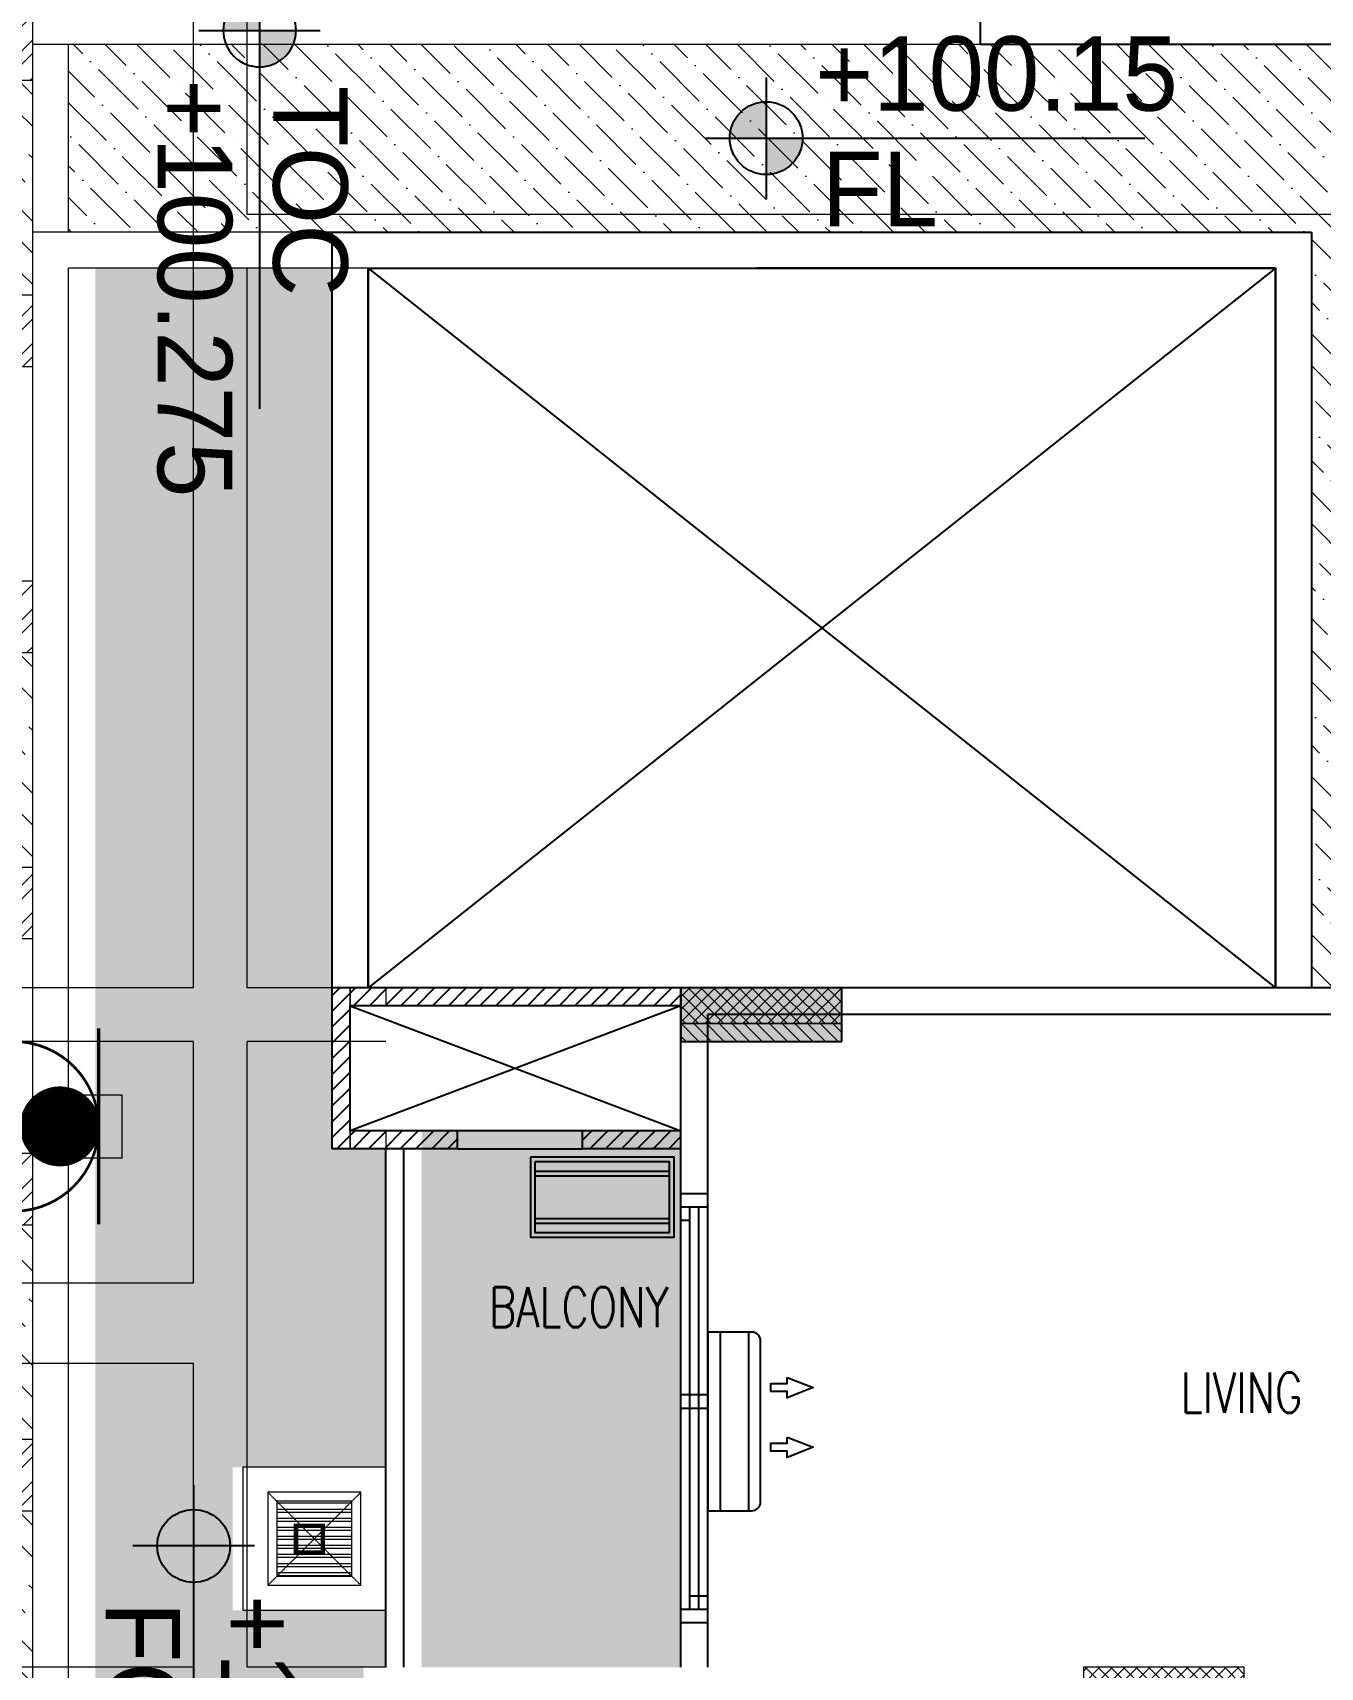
# Model space of a CAD drawing. Header units: millimetres. Extents: x 7964926 to 16080295, y -6277184 to -2986664.
# Drawn here: x 8130211 to 8137411, y -3109510 to -3100369 of the extents above; entities that cross this region are included whole.
import ezdxf

# ---------------------------------------------------------------- set-up
doc = ezdxf.new("R2010")
doc.units = ezdxf.units.MM
doc.header["$LTSCALE"] = 2000
doc.header["$MEASUREMENT"] = 0
for name, pattern in [('( Hidden )', [0.375, 0.25, -0.125]), ('1', [0, 0, 0]), ('AUDIT_D_181231162926-8', [0]), ('DASHED2', [0.375, 0.25, -0.125]), ('HIDDEN', [0.375, 0.25, -0.125])]:
    doc.linetypes.add(name, pattern=pattern)
for name, color, linetype in [('a-AC units', 7, 'Continuous'), ('a-col', 8, 'DASHED2'), ('a-cutout', 8, 'Continuous'), ('a-door', 8, 'Continuous'), ('a-ele 1', 8, 'Continuous'), ('a-hat col', 252, 'Continuous'), ('a-hatch wall', 8, 'Continuous'), ('a-railing', 2, 'Continuous'), ('a-text m', 8, 'Continuous'), ('a-wall', 8, 'Continuous'), ('L-FL', 7, 'Continuous')]:
    doc.layers.add(name, color=color, linetype=linetype)
for name, color, linetype, lineweight in [('L - paving', 9, 'Continuous', 5), ('L-base plan', 250, 'Continuous', 5), ('L-CHAMBERS', 50, 'Continuous', 5), ('L-CORECUT', 4, 'Continuous', 5), ('L-ELE 1', 24, 'Continuous', 20), ('L-ELE 2', 30, 'Continuous', 15), ('L-ELE 4', 27, 'Continuous', 9), ('L-HATCH-1', 9, 'Continuous', 5), ('L-LIGHT FIXTURE', 6, 'AUDIT_D_181231162926-8', 18), ('L-Lighting', 6, 'Continuous', 35), ('L-Paver 400x400', 250, '1', 13), ('L-SHRUBS', 96, 'Continuous', 18), ('STR-Balcony', 250, 'Continuous', 15), ('STR-Column', 250, 'Continuous', 15), ('STR-Column Hatch', 250, 'Continuous', 15), ('STR-Podium Beam', 8, 'Continuous', 15), ('STR-RCC Up Stand', 250, 'Continuous', 15)]:
    doc.layers.add(name, color=color, linetype=linetype, lineweight=lineweight)
doc.styles.add('a-100 txt m', font='romans.shx', dxfattribs={"width": 0.75, "height": 300})
doc.styles.add('Century Gothic', font='GOTHIC.TTF')
doc.styles.get("Standard").update_dxf_attribs({"font": 'romans.shx', "width": 0.75})
pattern_1 = [(45, (1424320.436605317, 166168.5263643307), (-44.19417382415921, 44.19417382415922), [])]
pattern_2 = [(0, (5647438.427495869, -3743671.920374278), (12.5, 25), [0, -25])]
pattern_3 = [(315, (7636997.237273328, -594425.3483821228), (35.35533905932738, 35.35533905932736), []), (44.99999999999999, (7636997.237273328, -594425.3483821228), (-35.35533905932736, 35.35533905932738), [])]
pattern_4 = [(315, (7639147.237273328, -598225.3483821116), (35.35533905932738, 35.35533905932736), []), (44.99999999999999, (7639147.237273328, -598225.3483821116), (-35.35533905932736, 35.35533905932738), [])]
pattern_5 = [(315, (7745127.186911104, -608537.335049646), (35.35533905932738, 35.35533905932736), [])]
pattern_6 = [(45, (0, 0), (-106.0660171779821, 106.0660171779821), []), (45, (0, 75), (-106.0660171779821, 106.0660171779821), [])]

# ---------------------------------------------------------------- blocks, each defined once
blk = doc.blocks.new('basement - column')
at = {"layer": 'a-hat col'}
h = blk.add_hatch(color=256, dxfattribs=at)
h.dxf.hatch_style = 1
h.paths.add_polyline_path([(146650.0000000373, -19649.30830000155), (145750.0000493564, -19649.30830000155), (145750.0000493564, -19949.30830000155), (146650.0000000373, -19949.30830000155)])
at = {"layer": 'a-col', "linetype": 'DASHED2', "ltscale": 0.001}
blk.add_lwpolyline([(145750.0000493564, -19649.30830000155), (145750.0000493564, -19949.30830000155), (146650.0000000373, -19949.30830000155), (146650.0000000373, -19649.30830000155)], close=True, dxfattribs=at)
blk = doc.blocks.new('finish lvl')
h = blk.add_hatch(color=256)
edge = h.paths.add_edge_path()
edge.add_ellipse((0.03779312691722225, 0.003030802937928456), major_axis=(-0.030468540123942, 0.030468540123942), ratio=0.9999999999984531, start_angle=-45.0000000000443, end_angle=45.00000000010281)
edge.add_line((-0.005295895751714852, 0.003030802937701083), (0.03779312691722236, 0.003030802937701083))
edge.add_line((0.03779312691722225, 0.003030802937928456), (0.03779312691722225, 0.04611982560686556))
edge = h.paths.add_edge_path()
edge.add_ellipse((0.03779312691722225, 0.003030802937928456), major_axis=(-0.030468540123909, 0.030468540123909), ratio=0.9999999999995983, start_angle=134.9999999999885, end_angle=224.999999999953)
edge.add_line((0.0808821495866141, 0.003030802938383204), (0.03779312691767689, 0.003030802938383204))
edge.add_line((0.03779312691722225, 0.003030802937928456), (0.03779312691722225, -0.04005821973088135))
for p, q in [((0.03779312691676751, 0.07484584072017242), (0.03779312691722225, -0.06878423484386076)), ((-0.03402191086343009, 0.00303080293815583), (0.4857257542894331, 0.003030802937473709))]:
    blk.add_line(p, q)
blk.add_ellipse((0.037793126917677, 0.00303080293815583), major_axis=(-0.030468540123953, 0.030468540123953), ratio=0.9999999999978331, start_param=1.570796326794534, end_param=7.85398163397412)
at = {"layer": 'L-FL'}
for tag, p in [('%%P0.00', (0.1256311287966128, 0.03566715156830469)), ('FIN.LVL.', (0.1074625354408454, -0.1030079454646966))]:
    blk.add_attdef(tag, p, '', height=0.08000000000000004, dxfattribs=at)
blk = doc.blocks.new('sd2400')
for p, q in [((0, 150), (2400, 150)), ((75, 150), (75, 0)), ((75, 100), (2325, 100)), ((150, 100), (150, 0)), ((1200, 150), (1200, 0)), ((1275, 150), (1275, 0)), ((2250, 150), (2250, 100)), ((2325, 150), (2325, 0)), ((0, 0), (2400, 0)), ((75, 50), (2325, 50))]:
    blk.add_line(p, q)
blk = doc.blocks.new('AC IDU')
at = {"color": 8}
for p, q in [((419492.9917701382, 283872.2542226705), (419492.9917701382, 284872.2542226705)), ((419650.9917701383, 283872.2542226705), (419650.9917701383, 284872.2542226705))]:
    blk.add_line(p, q, dxfattribs=at)
blk.add_lwpolyline([(419422.9917701383, 284872.2542226705), (419667.9917701382, 284872.2542226705, -0.4142135623730951), (419717.9917701382, 284822.2542226706), (419717.9917701382, 283922.2542226706, -0.4142135623730951), (419667.9917701382, 283872.2542226705), (419422.9917701383, 283872.2542226705)], format="xyb", close=True, dxfattribs=at)
at = {"color": 252}
for points in [[(419866.6316040768, 284459.5702314024), (420011.6995086554, 284516.3226714183), (419866.6316040768, 284573.0751114347), (419866.6316040768, 284539.0236474251), (419775.8277000513, 284539.0236474247), (419775.8277000513, 284493.6216954119), (419866.6316040768, 284493.6216954119)], [(419866.6316040768, 284125.9829660759), (420011.6995086554, 284182.7354060918), (419866.6316040768, 284239.4878461081), (419866.6316040768, 284205.4363820985), (419775.8277000513, 284205.4363820982), (419775.8277000513, 284160.0344300854), (419866.6316040768, 284160.0344300854)]]:
    blk.add_lwpolyline(points, close=True, dxfattribs=at)
blk = doc.blocks.new('AC ODU')
at = {"color": 8}
for p, q in [((420369.4381683749, 284087.3680589936), (421119.4381683748, 284087.3680589936)), ((420369.4381683749, 284062.3680589935), (421119.4381683748, 284062.3680589935)), ((420369.4381683749, 283822.3680589936), (421119.4381683748, 283822.3680589936)), ((420369.4381683749, 283797.3680589936), (421119.4381683748, 283797.3680589936))]:
    blk.add_line(p, q, dxfattribs=at)
for points in [[(420344.4381683747, 284167.3680589936), (421144.4381683747, 284167.3680589936), (421144.4381683747, 283717.3680589936), (420344.4381683747, 283717.3680589936)], [(420369.4381683749, 284142.3680589936), (421119.4381683748, 284142.3680589936), (421119.4381683748, 283742.3680589936), (420369.4381683749, 283742.3680589936)]]:
    blk.add_lwpolyline(points, close=True, dxfattribs=at)
blk = doc.blocks.new('block 3')
at = {"layer": 'a-hatch wall'}
h = blk.add_hatch(dxfattribs=at)
h.set_pattern_fill('ANSI31', color=256, scale=500)
h.set_pattern_definition(pattern_1)
h.paths.add_polyline_path([(8210168.714083217, -2869855.335130421), (8209568.714083222, -2869855.335130419), (8209568.714083222, -2869155.335130419), (8211418.714083211, -2869155.335130419), (8211418.714083211, -2869055.335130419), (8209468.714083222, -2869055.335130419), (8209468.714083222, -2869955.335130419), (8210168.714083214, -2869955.335130419)])
h = blk.add_hatch(dxfattribs=at)
h.set_pattern_fill('ANSI31', color=256, scale=500)
h.set_pattern_definition(pattern_1)
h.paths.add_polyline_path([(8211418.714083214, -2869855.335130419), (8210868.714083218, -2869855.335130419), (8210868.714083215, -2869955.335130419), (8211418.714083214, -2869955.335130419)])
at = {"layer": 'a-cutout', "linetype": 'HIDDEN', "ltscale": 1000}
for p, q in [((8214743.714083222, -2865030.335130415), (8209668.714083219, -2869055.335130413)), ((8209668.714083223, -2865030.335130415), (8214743.714083219, -2869055.335130416)), ((8211418.714083219, -2869155.335130419), (8209568.714083222, -2869855.335130419)), ((8209568.714083222, -2869155.335130419), (8211418.714083214, -2869855.335130419))]:
    blk.add_line(p, q, dxfattribs=at)
at = {"layer": 'a-ele 1'}
for p, q in [((8209468.714083219, -2869255.335130419), (8209468.71408322, -2864830.335130415)), ((8209468.71408322, -2864830.335130415), (8214943.714083219, -2864830.335130415)), ((8214943.714083219, -2864830.335130415), (8214943.714083219, -2869055.335130419)), ((8209668.714083223, -2865030.335130415), (8209668.714083219, -2869055.335130419)), ((8209668.714083223, -2865030.335130415), (8211843.714083219, -2865030.335130415)), ((8209668.714083219, -2869055.335130413), (8209668.714083223, -2865030.335130415)), ((8209668.714083223, -2865030.335130415), (8211843.714083219, -2865030.335130415)), ((8214743.71408322, -2865030.335130415), (8211843.714083219, -2865030.335130415)), ((8211843.714083219, -2865030.335130415), (8211843.714083219, -2865030.335130415)), ((8211843.714083219, -2865030.335130415), (8211843.714083219, -2865030.335130415)), ((8211843.714083219, -2865030.335130415), (8214743.714083222, -2865030.335130415)), ((8214743.714083219, -2869055.335130418), (8214743.714083222, -2865030.335130415)), ((8214743.714083222, -2865030.335130415), (8214743.714083219, -2869055.335130416)), ((8210868.714083218, -2869855.335130423), (8210168.714083217, -2869855.335130417)), ((8210168.714083214, -2869955.335130419), (8210868.714083215, -2869955.335130419))]:
    blk.add_line(p, q, dxfattribs=at)
at = {"layer": 'a-railing'}
for p, q in [((8209768.714083215, -2872855.335130418), (8209768.714083218, -2869955.335130419)), ((8209868.714083214, -2872855.335130418), (8209868.714083214, -2869955.335130419))]:
    blk.add_line(p, q, dxfattribs=at)
at = {"layer": 'a-wall'}
for p, q in [((8213093.714083214, -2863780.335130415), (8213093.714083215, -2863455.335130414)), ((8216593.714083211, -2863780.335130415), (8213093.714083214, -2863780.335130415)), ((8209468.714083222, -2869955.335130419), (8209468.714083222, -2869055.335130419)), ((8211418.714083219, -2869055.335130419), (8209468.714083222, -2869055.335130419)), ((8211418.714083214, -2869055.335130419), (8209768.714083215, -2869055.335130419)), ((8215918.714083214, -2869055.335130415), (8211418.714083214, -2869055.335130419)), ((8211418.714083207, -2869680.335130419), (8211418.714083214, -2869055.335130419)), ((8209568.714083222, -2869855.335130419), (8209568.714083222, -2869155.335130419)), ((8211418.714083219, -2869155.335130419), (8209568.714083222, -2869155.335130419)), ((8211418.714083212, -2870205.335130418), (8211418.714083219, -2869155.335130419)), ((8215768.714083215, -2869205.335130416), (8211568.714083214, -2869205.335130418)), ((8211568.714083209, -2869680.335130419), (8211568.714083214, -2869205.335130418)), ((8211568.714083209, -2870205.335130418), (8211568.714083222, -2869205.335130419)), ((8210168.714083214, -2869855.335130421), (8209568.714083222, -2869855.335130419)), ((8210168.714083214, -2869955.335130416), (8210168.714083217, -2869855.335130417)), ((8211418.714083214, -2869855.335130419), (8210868.714083215, -2869855.335130419)), ((8210868.714083215, -2869955.335130423), (8210868.714083218, -2869855.335130423)), ((8210168.714083214, -2869955.335130419), (8209468.714083222, -2869955.335130419)), ((8211418.714083211, -2869955.335130419), (8210868.714083215, -2869955.335130419)), ((8211418.714083211, -2870205.335130418), (8211568.714083209, -2870205.335130418)), ((8211418.714083223, -2872855.335130421), (8211418.714083211, -2872605.335130418)), ((8211418.714083211, -2872605.335130418), (8211568.714083209, -2872605.335130418)), ((8211568.714083214, -2872855.335130421), (8211568.714083209, -2872605.335130418))]:
    blk.add_line(p, q, dxfattribs=at)
at = {"layer": 'a-AC units'}
blk.add_blockref('AC ODU', (7790233.983164118, -3154168.703189411), dxfattribs=at)
at = {"layer": 'a-AC units', "xscale": -1, "rotation": 180}
blk.add_blockref('AC IDU', (7792145.722313071, -2587108.080907749), dxfattribs=at)
at = {"layer": 'a-door', "rotation": 90}
blk.add_blockref('sd2400', (8211568.714083209, -2872605.335130418), dxfattribs=at)
blk = doc.blocks.new('CHAMBERS')
at = {"layer": 'L-Paver 400x400', "true_color": 0x636466}
h = blk.add_hatch(dxfattribs=at)
h.set_pattern_fill('ANSI32', color=251, scale=135, angle=315)
h.set_pattern_definition([(0, (0.4799343226477504, 1.417475164402276), (1.4210854715202e-14, 50.62500000000001), []), (0, (17.35493429470807, -15.45752480719239), (1.4210854715202e-14, 50.62500000000001), [])])
h.paths.add_polyline_path([(7999084.227367846, -3148057.704323237), (7998664.227367677, -3148057.704323237), (7998664.227367676, -3148477.704323041), (7999084.227367845, -3148477.704323041)])
at = {"layer": 'L-CHAMBERS', "color": 42}
for points in [[(7999274.227367846, -3148667.704323237), (7998474.227367848, -3148667.704323237), (7998474.227367848, -3147867.704323237), (7999274.227367846, -3147867.704323237)], [(7999134.227367846, -3148527.704323237), (7998614.227367848, -3148527.704323237), (7998614.227367848, -3148007.704323237), (7999134.227367846, -3148007.704323237)], [(7999084.227367846, -3148477.704323237), (7998664.227367848, -3148477.704323237), (7998664.227367848, -3148057.704323237), (7999084.227367846, -3148057.704323237)]]:
    blk.add_lwpolyline(points, close=True, dxfattribs=at)
at = {"layer": 'L-Paver 400x400', "color": 251, "linetype": '( Hidden )', "ltscale": 0.005, "true_color": 0x636466}
for p, q in [((7998614.227367848, -3148007.704323238), (7999134.227367847, -3148527.704323237)), ((7998614.227367847, -3148527.704323237), (7999134.227367847, -3148007.704323237))]:
    blk.add_line(p, q, dxfattribs=at)
blk = doc.blocks.new('post top one sided')
at = {"layer": 'L-HATCH-1', "ltscale": 0.1}
h = blk.add_hatch(dxfattribs=at)
h.set_pattern_fill('ANSI31', color=8, scale=0.75)
h.set_pattern_definition([(45, (2008926.818009158, -783730.1621756374), (-0.06629126073623884, 0.06629126073623884), [])])
h.paths.add_polyline_path([(8035707.272036603, -3134920.650360689, 1.000003033974623), (8036139.427873741, -3134920.650360689, 1.000003033974623)])
at = {"layer": 'L-LIGHT FIXTURE', "const_width": 18.75, "elevation": -0.0008943843269606511}
blk.add_lwpolyline([(8035707.272036605, -3134373.077834825), (8035707.272036603, -3135468.219570274)], dxfattribs=at)
at = {"layer": 'L-LIGHT FIXTURE', "const_width": 15, "elevation": -0.0008943843268927054}
for points in [[(8035707.272036604, -3134920.652344609, 1.000003278996993), (8036656.4907866, -3134920.64923213, 3.976835062941725), (8036444.121751251, -3135316.233010345, 1.671840986299528), (8035707.272036632, -3134920.64870255, 1.000007673845625)], [(8036139.427873741, -3134920.651216049, 1.000002299428562), (8035707.272036603, -3134920.650360689)], [(8036139.427873741, -3134920.650360689, -1.000002299428562), (8035707.272036603, -3134920.651216049)]]:
    blk.add_lwpolyline(points, format="xyb", dxfattribs=at)
at = {"layer": 'L-LIGHT FIXTURE'}
blk.add_circle((8036181.881411603, -3134920.650788369, -0.0008943843268927054), 474.6093749998558, dxfattribs=at)

msp = doc.modelspace()

# ---------------------------------------------------------------- hatches: boundary and pattern name
at = {"layer": 'L - paving'}
h = msp.add_hatch(dxfattribs=at)
h.set_pattern_fill('ANSI36', color=256, scale=1000, angle=90)
h.set_pattern_definition([(135, (0.1326889004558325, -9.601470082998276e-06), (-243.0679560328757, 66.29126073623885), [312.5, -62.5, 0, -62.5])])
h.paths.add_polyline_path([(8137761.190375857, -3103134.965291603), (8138411.253626466, -3103134.965291603), (8138411.253626466, -3100434.965291603), (8135511.25362647, -3100434.965291603), (8130411.057736307, -3100434.965291602), (8130411.057736306, -3101484.965291603), (8131111.253626473, -3101484.965291602), (8137361.190375857, -3101484.965291602), (8137361.190375857, -3105709.965332884), (8139536.19037585, -3105709.965332882), (8139536.190375853, -3105309.965332882), (8137761.190375857, -3105309.965332884)])
h = msp.add_hatch(dxfattribs=at)
h.set_pattern_fill('ANSI36', color=256, scale=1000, angle=90)
h.set_pattern_definition([(135, (8191222.22394203, -3176577.761557912), (-243.0679560328757, 66.29126073623885), [312.5, -62.5, 0, -62.5])])
h.paths.add_polyline_path([(8130211.057736304, -3101834.966466638), (8130211.057736304, -3100634.96646664), (8124361.253626471, -3100634.966466639), (8124361.253626473, -3101834.966466639)])
h = msp.add_hatch(dxfattribs=at)
h.set_pattern_fill('ANSI36', color=256, scale=1000, angle=90)
h.set_pattern_definition([(135, (8191222.22394203, -3179777.761557892), (-243.0679560328757, 66.29126073623885), [312.5, -62.5, 0, -62.5])])
h.paths.add_polyline_path([(8130211.057736304, -3105034.96646662), (8130211.057736304, -3103834.96646662), (8124361.253626471, -3103834.96646662), (8124361.253626473, -3105034.96646662)])
h = msp.add_hatch(dxfattribs=at)
h.set_pattern_fill('ANSI36', color=256, scale=1000, angle=90)
h.set_pattern_definition([(135, (8191222.22394203, -3182977.761557892), (-243.0679560328757, 66.29126073623885), [312.5, -62.5, 0, -62.5])])
h.paths.add_polyline_path([(8130211.057736303, -3108234.96646662), (8130211.057736304, -3107034.96646662), (8124361.253626471, -3107034.96646662), (8124361.253626473, -3108234.96646662)])
h = msp.add_hatch(dxfattribs=at)
h.set_pattern_fill('ANSI36', color=256, scale=1000, angle=90)
h.set_pattern_definition([(135, (8191222.22394203, -3184577.761557892), (-243.0679560328757, 66.29126073623885), [312.5, -62.5, 0, -62.5])])
h.paths.add_polyline_path([(8130211.057736304, -3109834.96646662), (8130211.057736304, -3108634.96646662), (8124361.253626471, -3108634.96646662), (8124361.253626473, -3109834.96646662)])
at = {"layer": 'L-HATCH-1'}
h = msp.add_hatch(dxfattribs=at)
h.set_pattern_fill('STEEL', color=26, scale=1200)
h.set_pattern_definition(pattern_6)
h.paths.add_polyline_path([(8130211.057736304, -3100634.966466638), (8130211.057736304, -3100234.966466637), (8122211.253626473, -3100234.966466638), (8122211.253626474, -3100634.966466638)])
h = msp.add_hatch(dxfattribs=at)
h.set_pattern_fill('STEEL', color=26, scale=1200)
h.set_pattern_definition(pattern_6)
h.paths.add_polyline_path([(8130211.057736304, -3102234.966466638), (8130211.057736304, -3101834.966466637), (8122211.253626473, -3101834.966466638), (8122211.253626474, -3102234.966466638)])
h = msp.add_hatch(dxfattribs=at)
h.set_pattern_fill('STEEL', color=26, scale=1200)
h.set_pattern_definition(pattern_6)
h.paths.add_polyline_path([(8130211.057736304, -3103834.966466618), (8130211.057736304, -3103434.966466618), (8122211.253626473, -3103434.966466619), (8122211.253626474, -3103834.966466619)])
h = msp.add_hatch(dxfattribs=at)
h.set_pattern_fill('STEEL', color=26, scale=1200)
h.set_pattern_definition(pattern_6)
h.paths.add_polyline_path([(8130211.057736304, -3105434.966466618), (8130211.057736304, -3105034.966466618), (8122211.253626473, -3105034.966466619), (8122211.253626474, -3105434.966466619)])
h = msp.add_hatch(dxfattribs=at)
h.set_pattern_fill('STEEL', color=26, scale=1200)
h.set_pattern_definition(pattern_6)
h.paths.add_polyline_path([(8130211.057736304, -3107034.966466618), (8130211.057736304, -3106634.966466618), (8122211.253626473, -3106634.966466619), (8122211.253626474, -3107034.966466619)])
h = msp.add_hatch(dxfattribs=at)
h.set_pattern_fill('STEEL', color=26, scale=1200)
h.set_pattern_definition(pattern_6)
h.paths.add_polyline_path([(8130211.057736304, -3108634.966466618), (8130211.057736304, -3108234.966466618), (8122211.253626473, -3108234.966466619), (8122211.253626474, -3108634.966466619)])
at = {"layer": 'L-SHRUBS'}
h = msp.add_hatch(dxfattribs=at)
h.set_pattern_fill('GRASS', color=256, scale=200)
h.set_pattern_definition([(90, (0.1326889004558325, -9.601470082998276e-06), (-141.4213562, 141.4213562), [37.5, -245.3427126]), (45, (0.1326889004558325, -9.601470082998276e-06), (-141.4213562373095, 141.4213562373095), [37.5, -162.5]), (135, (0.1326889004558325, -9.601470082998276e-06), (-141.4213562373095, -141.4213562373095), [37.5, -162.5])])
h.paths.add_polyline_path([(8131886.190375844, -3114759.965332895), (8130411.057736306, -3114759.965332895), (8130411.057736306, -3116209.965291603), (8131886.190375844, -3116209.965291605)])
h.paths.add_polyline_path([(8131328.908006512, -3109191.127777383), (8131328.908006512, -3108391.127777384), (8132186.057686953, -3108391.127777384), (8132186.057686953, -3109191.127777384)], flags=16)
h.paths.add_polyline_path([(8130561.253626475, -3113959.965332895), (8131886.190375848, -3113959.965332895), (8136016.955048367, -3113959.965332895), (8135971.534393422, -3113434.965332891), (8131886.25362646, -3113434.965332895), (8131886.253626462, -3112409.965291613), (8132061.05768695, -3112409.965291613), (8132061.057686954, -3110909.965291613), (8132061.057686952, -3110209.965291611), (8132061.057686953, -3109809.965332887), (8132061.057686952, -3109509.965291607), (8132186.253626462, -3109509.965291607), (8132186.25362647, -3106609.965291605), (8131886.253626473, -3106609.965291605), (8131886.253626473, -3105909.965291605), (8131886.190375853, -3105909.965291605), (8131886.190375857, -3101684.965291602), (8130561.253626475, -3101684.965291602)])
at = {"layer": 'STR-Balcony', "linetype": 'Continuous'}
h = msp.add_hatch(dxfattribs=at)
h.set_pattern_fill('DOTS', color=256, scale=400, style=0)
h.set_pattern_definition(pattern_2)
h.paths.add_polyline_path([(8133836.057686953, -3109509.965240727), (8132386.057686953, -3109509.965240727), (8132386.057686947, -3106509.965240727), (8133836.057686947, -3106509.965240727)])
h = msp.add_hatch(dxfattribs=at)
h.set_pattern_fill('DOTS', color=256, scale=400, style=0)
h.set_pattern_definition(pattern_2)
h.paths.add_polyline_path([(8133836.057686953, -3109509.965240727), (8132386.057686953, -3109509.965240727), (8132386.057686947, -3106509.965240727), (8133836.057686947, -3106509.965240727)])
at = {"layer": 'STR-Column Hatch'}
h = msp.add_hatch(dxfattribs=at)
h.set_pattern_fill('ANSI37', color=250, scale=400, angle=-90.00000000000001)
h.set_pattern_definition(pattern_3)
h.paths.add_polyline_path([(8133836.057686953, -3105709.965240728), (8133836.057686953, -3105909.965240728), (8134736.057687003, -3105909.965240728), (8134736.057687003, -3105709.965240728)])
h = msp.add_hatch(dxfattribs=at)
h.set_pattern_fill('ANSI37', color=250, scale=400, angle=-90.00000000000001)
h.set_pattern_definition(pattern_3)
h.paths.add_polyline_path([(8133836.057686953, -3105709.965240728), (8133836.057686953, -3105909.965240728), (8134736.057687003, -3105909.965240728), (8134736.057687003, -3105709.965240728)])
h = msp.add_hatch(dxfattribs=at)
h.set_pattern_fill('ANSI31', color=250, scale=400, angle=-90.00000000000001)
h.set_pattern_definition(pattern_5)
h.paths.add_polyline_path([(8133836.057686953, -3105909.965240728), (8133836.057686953, -3106009.965240728), (8134736.057687003, -3106009.965240728), (8134736.057687003, -3105909.965240728)])
h = msp.add_hatch(dxfattribs=at)
h.set_pattern_fill('ANSI31', color=250, scale=400, angle=-90.00000000000001)
h.set_pattern_definition(pattern_5)
h.paths.add_polyline_path([(8133836.057686953, -3105909.965240728), (8133836.057686953, -3106009.965240728), (8134736.057687003, -3106009.965240728), (8134736.057687003, -3105909.965240728)])
h = msp.add_hatch(dxfattribs=at)
h.set_pattern_fill('ANSI37', color=250, scale=400, angle=-90.00000000000001)
h.set_pattern_definition(pattern_4)
h.paths.add_polyline_path([(8136086.057687003, -3109509.965240717), (8136086.057687003, -3109709.965240717), (8136986.057686953, -3109709.965240717), (8136986.057686953, -3109509.965240717)])
h = msp.add_hatch(dxfattribs=at)
h.set_pattern_fill('ANSI37', color=250, scale=400, angle=-90.00000000000001)
h.set_pattern_definition(pattern_4)
h.paths.add_polyline_path([(8136086.057687003, -3109509.965240717), (8136086.057687003, -3109709.965240717), (8136986.057686953, -3109709.965240717), (8136986.057686953, -3109509.965240717)])

# ---------------------------------------------------------------- linework, layer by layer
at = {"layer": 'L-CORECUT', "const_width": 25}
msp.add_lwpolyline([(8131683.746937584, -3108718.962727713), (8131833.746937584, -3108718.962727713), (8131833.746937584, -3108868.962727713), (8131683.746937584, -3108868.962727713)], close=True, dxfattribs=at)
msp.add_lwpolyline([(8131683.746937584, -3108718.962727713), (8131833.746937584, -3108718.962727713), (8131833.746937584, -3108868.962727713), (8131683.746937584, -3108868.962727713)], close=True, dxfattribs=at)
at = {"layer": 'L-ELE 1'}
for p, q in [((8130211.057736304, -3137534.96646662), (8130211.057736304, -3091469.731348898)), ((8135511.253626477, -3100434.965291602), (8130211.057736305, -3100434.965291602)), ((8131886.190375857, -3101484.965291602), (8130211.057736304, -3101484.965291603))]:
    msp.add_line(p, q, dxfattribs=at)
at = {"layer": 'L-ELE 2'}
for p, q in [((8130411.057736306, -3101484.965291603), (8130411.057736307, -3100434.965291602)), ((8130411.057736304, -3113959.965332895), (8130411.057736306, -3101684.965291602)), ((8131886.190375857, -3101684.965291602), (8130411.057736306, -3101684.965291602))]:
    msp.add_line(p, q, dxfattribs=at)
msp.add_lwpolyline([(8130411.057736305, -3106659.963754566), (8130711.057736303, -3106659.963754566), (8130711.057736303, -3106309.963754566), (8130411.057736305, -3106309.963754566)], dxfattribs=at)
at = {"layer": 'L-ELE 4'}
for points in [[(8122211.253626473, -3100634.966466639), (8130211.057736304, -3100634.966466639)], [(8122211.253626473, -3101834.966466639), (8130211.057736304, -3101834.966466639)], [(8122211.253626473, -3102234.966466639), (8130211.057736304, -3102234.966466639)], [(8122211.253577125, -3103434.96646662), (8130211.057736304, -3103434.96646662)], [(8122211.253577125, -3103834.96646662), (8130211.057736304, -3103834.96646662)], [(8122211.253577126, -3105034.96646662), (8130211.057736304, -3105034.96646662)], [(8122211.253577127, -3105434.96646662), (8130211.057736304, -3105434.96646662)], [(8122211.253577128, -3106634.96646662), (8130211.057736304, -3106634.96646662)], [(8122211.253626473, -3107034.96646662), (8130211.057736304, -3107034.96646662)], [(8122211.253626473, -3108234.96646662), (8130211.057736304, -3108234.96646662)], [(8122211.253626473, -3108634.96646662), (8130211.057736304, -3108634.96646662)]]:
    msp.add_lwpolyline(points, dxfattribs=at)
at = {"layer": 'STR-Column', "color": 8}
for points in [[(8133836.057686953, -3105709.965240728), (8133836.057686953, -3105909.965240728), (8134736.057687003, -3105909.965240728), (8134736.057687003, -3105709.965240728)], [(8133836.057686953, -3105709.965240728), (8133836.057686953, -3105909.965240728), (8134736.057687003, -3105909.965240728), (8134736.057687003, -3105709.965240728)], [(8133836.057686953, -3105909.965240728), (8133836.057686953, -3106009.965240728), (8134736.057687003, -3106009.965240728), (8134736.057687003, -3105909.965240728)], [(8133836.057686953, -3105909.965240728), (8133836.057686953, -3106009.965240728), (8134736.057687003, -3106009.965240728), (8134736.057687003, -3105909.965240728)], [(8136086.057687003, -3109509.965240717), (8136086.057687003, -3109709.965240717), (8136986.057686953, -3109709.965240717), (8136986.057686953, -3109509.965240717)], [(8136086.057687003, -3109509.965240717), (8136086.057687003, -3109709.965240717), (8136986.057686953, -3109709.965240717), (8136986.057686953, -3109509.965240717)]]:
    msp.add_lwpolyline(points, close=True, dxfattribs=at)
at = {"layer": 'STR-Podium Beam', "linetype": 'HIDDEN', "lineweight": 5, "ltscale": 0.005}
for p, q in [((8131411.057686966, -3101384.965240725), (8131411.057686966, -3099409.965240722)), ((8131411.057686966, -3101384.965240725), (8131411.057686966, -3099409.965240722)), ((8131111.057686964, -3105709.965278395), (8131111.057686966, -3099859.965278395)), ((8131111.057686964, -3105709.965278395), (8131111.057686966, -3099859.965278395)), ((8139011.057686953, -3101384.965240725), (8131411.057686966, -3101384.965240725)), ((8139011.057686953, -3101384.965240725), (8131411.057686966, -3101384.965240725)), ((8131411.057686966, -3105709.965240728), (8131411.057686964, -3101684.965240725)), ((8132086.057686964, -3101684.965240725), (8131411.057686964, -3101684.965240725)), ((8131411.057686966, -3105709.965240728), (8131411.057686964, -3101684.965240725)), ((8132086.057686964, -3101684.965240725), (8131411.057686964, -3101684.965240725)), ((8137161.05768696, -3101684.965240725), (8132086.057686964, -3101684.965240725)), ((8132086.057686964, -3105709.965240728), (8132086.057686964, -3101684.965240723)), ((8137161.05768696, -3101684.965240725), (8132086.057686964, -3101684.965240725)), ((8132086.057686964, -3105709.965240728), (8132086.057686964, -3101684.965240723)), ((8137161.05768696, -3105709.965240728), (8137161.05768696, -3101684.965240725)), ((8137161.05768696, -3105709.965240728), (8137161.05768696, -3101684.965240725)), ((8131111.057686966, -3105709.965278395), (8128525.482641859, -3105709.965278395)), ((8131111.057686966, -3105709.965278395), (8128525.482641859, -3105709.965278395)), ((8132186.057686953, -3105709.965240728), (8131411.057686966, -3105709.965240728)), ((8132186.057686953, -3105709.965240728), (8131411.057686966, -3105709.965240728)), ((8131111.057686966, -3106009.965278395), (8128525.482641859, -3106009.965278395)), ((8131111.057686966, -3106009.965278395), (8128525.482641859, -3106009.965278395)), ((8131111.057686964, -3107359.96527839), (8131111.057686964, -3106009.965278395)), ((8131111.057686964, -3107359.96527839), (8131111.057686964, -3106009.965278395)), ((8131411.057686964, -3109509.965240728), (8131411.057686966, -3106009.965240727)), ((8132186.057686953, -3106009.965240727), (8131411.057686966, -3106009.965240727)), ((8131411.057686964, -3109509.965240728), (8131411.057686966, -3106009.965240727)), ((8132186.057686953, -3106009.965240727), (8131411.057686966, -3106009.965240727)), ((8128525.482641857, -3107359.96527839), (8131111.057686964, -3107359.96527839)), ((8128525.482641857, -3107359.96527839), (8131111.057686964, -3107359.96527839)), ((8126011.057645777, -3107809.96527839), (8131111.057686964, -3107809.96527839)), ((8126011.057645777, -3107809.96527839), (8131111.057686964, -3107809.96527839)), ((8131111.057686966, -3109509.965240728), (8131111.057686964, -3107809.96527839)), ((8131111.057686966, -3109509.965240728), (8131111.057686964, -3107809.96527839)), ((8131111.057686966, -3109509.965240728), (8126011.057655111, -3109509.965240727)), ((8131111.057686966, -3109509.965240728), (8126011.057655111, -3109509.965240727)), ((8132186.057686953, -3109509.965240728), (8131411.057686964, -3109509.965240728)), ((8132186.057686953, -3109509.965240728), (8131411.057686964, -3109509.965240728))]:
    msp.add_line(p, q, dxfattribs=at)
at = {"layer": 'STR-RCC Up Stand'}
for points in [[(8131886.057686951, -3105709.965240727), (8131986.057686951, -3105709.965240727), (8131986.057686951, -3106609.965240729), (8131886.057686951, -3106609.965240729)], [(8131886.057686951, -3105709.965240727), (8131986.057686951, -3105709.965240727), (8131986.057686951, -3106609.965240729), (8131886.057686951, -3106609.965240729)], [(8132186.057686953, -3105809.965240727), (8131986.057686951, -3105809.965240727), (8131986.057686951, -3105709.965240727), (8132186.057686953, -3105709.965240727)], [(8132186.057686953, -3105809.965240727), (8131986.057686951, -3105809.965240727), (8131986.057686951, -3105709.965240727), (8132186.057686953, -3105709.965240727)], [(8131986.057686951, -3106509.965240729), (8132186.057686951, -3106509.965240729), (8132186.057686951, -3106609.965240729), (8131986.057686951, -3106609.965240729)], [(8131986.057686951, -3106509.965240729), (8132186.057686951, -3106509.965240729), (8132186.057686951, -3106609.965240729), (8131986.057686951, -3106609.965240729)]]:
    msp.add_lwpolyline(points, close=True, dxfattribs=at)

# ---------------------------------------------------------------- block references
at = {"layer": 'L-base plan', "color": 8}
msp.add_blockref('block 3', (-77582.52370736096, -236654.6302024694), dxfattribs=at)
at = {"layer": 'L-CHAMBERS', "color": 8, "xscale": -1}
msp.add_blockref('CHAMBERS', (16130660.2850548, 39476.57654585363), dxfattribs=at)
at = {"layer": 'L-FL', "ltscale": 0.5}
ref = msp.add_blockref('finish lvl', (8131494.323022468, -3100177.405639647), dxfattribs=dict(at, xscale=-4725.606725105103, yscale=4725.606725105103, zscale=4725.606725105103, rotation=89.99978946303173))
ref.add_attrib('FIN.LVL.', 'TOC', (8131555.819016799, -3100666.244511249, 1.815885305421428e-06), dxfattribs={"ltscale": 0.5, "height": 416.5668000038458, "rotation": 269.9997894914353, "style": 'Century Gothic'})
ref.add_attrib('%%P0.00', '+100.275', (8130909.96503716, -3100628.774471505), dxfattribs={"ltscale": 0.5, "height": 416.5668000038458, "rotation": 269.9997894914353, "style": 'Century Gothic'})
ref = msp.add_blockref('finish lvl', (8134134.291519997, -3100972.824196484), dxfattribs=dict(at, xscale=4725.606725105103, yscale=4725.606725105103, zscale=4725.606725105103, rotation=0.0002105369682425805))
ref.add_attrib('FIN.LVL.', 'FL', (8134623.131922091, -3101450.886990817, 1.815885305421428e-06), dxfattribs={"ltscale": 0.5, "height": 416.5668000038458, "rotation": 0.0002105085646137511, "style": 'Century Gothic'})
ref.add_attrib('%%P0.00', '+100.15', (8134585.661882347, -3100805.033011178), dxfattribs={"ltscale": 0.5, "height": 416.5668000038458, "rotation": 0.0002105085646137511, "style": 'Century Gothic'})
ref = msp.add_blockref('finish lvl', (8131096.734647959, -3108652.571453368), dxfattribs=dict(at, xscale=4725.606725105103, yscale=4725.606725105103, zscale=4725.606725105103, rotation=270.0002105369682))
ref.add_attrib('FIN.LVL.', 'FGL', (8130618.671853627, -3109141.411855464, 1.815885305421428e-06), dxfattribs={"ltscale": 0.5, "height": 416.5668000038458, "rotation": 270.0002104445316, "style": 'Century Gothic'})
ref.add_attrib('%%P0.00', '+100.220', (8131264.525833265, -3109103.941815717), dxfattribs={"ltscale": 0.5, "height": 416.5668000038458, "rotation": 270.0002104445316, "style": 'Century Gothic'})
at = {"layer": 'L-Lighting', "color": 2, "xscale": -1}
msp.add_blockref('post top one sided', (16166286.55649976, 28435.68545566313, 0.0008943843268927054), dxfattribs=at)
at = {"layer": 'STR-Column', "ltscale": 1000}
msp.add_blockref('basement - column', (7988086.057637597, -3086060.657023284), dxfattribs=at)

# ---------------------------------------------------------------- texts
at = {"layer": 'a-text m', "char_height": 225, "attachment_point": 3, "style": 'a-100 txt m'}
for s, insert in [('BALCONY', (8133768.343022428, -3107383.166992008)), ('LIVING', (8137309.998031197, -3107861.812161596))]:
    msp.add_mtext_dynamic_manual_height_columns(s, width=2510.623427241808, gutter_width=1, heights=[0], dxfattribs=dict(at, insert=insert))

doc.saveas('drawing.dxf')
